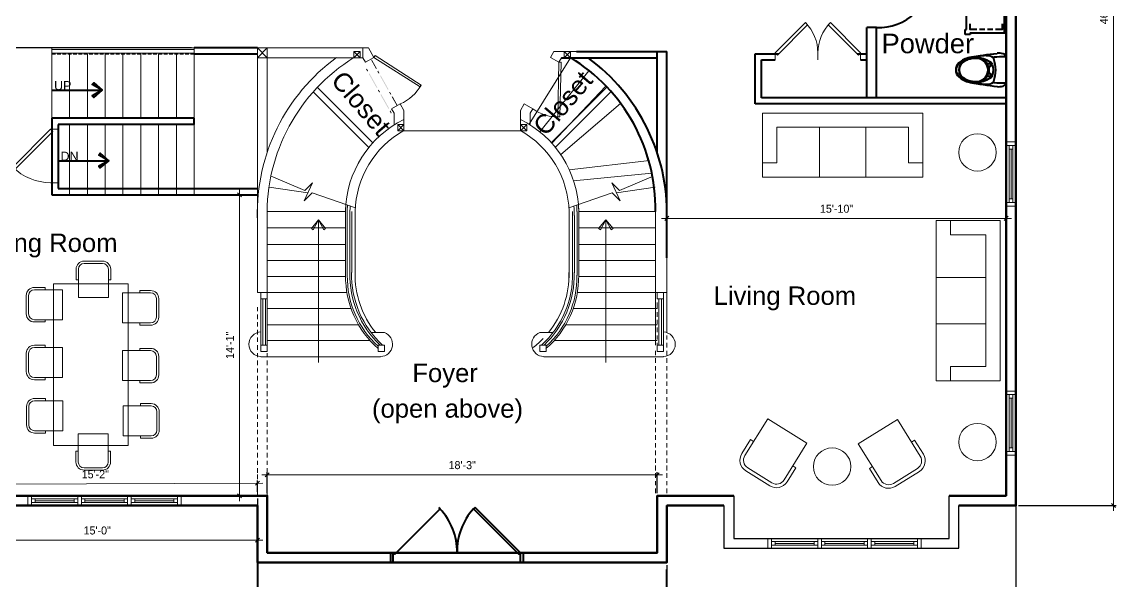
# Model space of a CAD drawing. Extents: x 4834 to 83801, y -13735 to 32221.
# Drawn here: x 14145 to 14759, y -10754 to -10440 of the extents above; entities that cross this region are included whole.
import ezdxf

# ---------------------------------------------------------------- set-up
doc = ezdxf.new("R2010")
doc.units = 0
doc.header["$LTSCALE"] = 8
doc.header["$MEASUREMENT"] = 0
doc.linetypes.add('Hidden (½x)', pattern=[0.1875, 0.125, -0.0625])
doc.layers.get('0').update_dxf_attribs({"lineweight": 9})
doc.layers.get('DefPoints').update_dxf_attribs({"color": 17})
doc.layers.add('$1$DETAIL', color=1, linetype='Continuous')
doc.layers.add('PDF3_Text', color=7, linetype='Continuous')
for name, color, linetype, lineweight in [('A-DIM-480', 52, 'Continuous', 18), ('A-stairs', 30, 'Continuous', 13), ('A-WALL', 7, 'Continuous', 40), ('A-Wall-New', 1, 'Continuous', 50), ('A-windoor', 2, 'Continuous', 13), ('Details', 2, 'Continuous', 15), ('DIM', 8, 'Continuous', 5), ('door', 43, 'Continuous', 13), ('Furniture', 132, 'Continuous', 5)]:
    doc.layers.add(name, color=color, linetype=linetype, lineweight=lineweight)
doc.styles.add('PDF Arial', font='arial.ttf')
doc.styles.get("Standard").update_dxf_attribs({"font": 'stylu.ttf'})
doc.dimstyles.new('Forum 24', dxfattribs={"dimscale": 24, "dimtxt": 0.1875, "dimasz": 0.09375, "dimexe": 0.0625, "dimexo": 0.0625, "dimgap": 0.125, "dimtad": 1, "dimdec": 4, "dimrnd": 1, "dimzin": 7, "dimdsep": 46, "dimlunit": 4, "dimtxsty": 'Standard', "dimblk": 'OBLIQUE', "dimblk1": 'DIMTICK', "dimblk2": 'OBLIQUE', "dimcen": -0.0625, "dimdle": 0.125, "dimclrd": 256, "dimclre": 256, "dimclrt": 256, "dimadec": 0, "dimazin": 0, "dimtfac": 1, "dimtdec": 4, "dimtmove": 1, "dimatfit": 3, "dimfxl": 0.0625, "dimtvp": 1.2, "dimfrac": 2, "dimtolj": 1, "dimtzin": 7, "dimlwd": 13, "dimarcsym": 0})

# ---------------------------------------------------------------- blocks, each defined once
blk = doc.blocks.new('_Oblique')
at = {"color": 0, "linetype": 'ByBlock', "lineweight": -2}
blk.add_line((-0.5, -0.5), (0.5, 0.5), dxfattribs=at)
blk = doc.blocks.new('*D2467')
at = {"layer": 'A-DIM-480', "lineweight": -2, "transparency": 16777216}
for p, q in [((14703.04, -10713.08), (14703.04, -11002.27)), ((14507.04, -10869.08), (14507.04, -11002.27))]:
    blk.add_line(p, q, dxfattribs=at)
at = {"layer": 'A-DIM-480', "lineweight": 13, "transparency": 16777216}
blk.add_line((14504.04, -11000.77), (14706.04, -11000.77), dxfattribs=at)
at = {"layer": 'DefPoints', "color": 0, "transparency": 16777216}
for p in [(14703.04, -10711.58), (14507.04, -10867.58), (14703.04, -11000.77)]:
    blk.add_point(p, dxfattribs=at)
at = {"layer": 'A-DIM-480', "lineweight": 13, "transparency": 16777216, "xscale": 2.25, "yscale": 2.25, "zscale": 2.25, "rotation": 180}
blk.add_blockref('_Oblique', (14507.04, -11000.77), dxfattribs=at)
at = {"layer": 'A-DIM-480', "lineweight": 13, "transparency": 16777216, "xscale": 2.25, "yscale": 2.25, "zscale": 2.25}
blk.add_blockref('_Oblique', (14703.04, -11000.77), dxfattribs=at)
at = {"layer": 'A-DIM-480', "transparency": 16777216, "insert": (14605.04, -10995.42), "char_height": 4.5, "attachment_point": 5}
blk.add_mtext('\\A1;16\'-4"', dxfattribs=at)
blk = doc.blocks.new('DIMTICK')
for p, q in [((-1, 0), (1, 0)), ((0, 1), (0, -1))]:
    blk.add_line(p, q)
at = {"const_width": 0.141}
blk.add_lwpolyline([(0.71, 0.71), (-0.71, -0.71)], dxfattribs=at)
blk = doc.blocks.new('*D2468')
at = {"layer": 'A-DIM-480', "lineweight": -2, "transparency": 16777216}
for p, q in [((14703.04, -10713.08), (14703.04, -11068.19)), ((13258.27, -10805.08), (13258.27, -11068.19))]:
    blk.add_line(p, q, dxfattribs=at)
at = {"layer": 'A-DIM-480', "lineweight": 13, "transparency": 16777216}
blk.add_line((13255.27, -11066.69), (14706.04, -11066.69), dxfattribs=at)
at = {"layer": 'DefPoints', "color": 0, "transparency": 16777216}
for p in [(14703.04, -10711.58), (13258.27, -10803.58), (14703.04, -11066.69)]:
    blk.add_point(p, dxfattribs=at)
at = {"layer": 'A-DIM-480', "lineweight": 13, "transparency": 16777216, "xscale": 2.25, "yscale": 2.25, "zscale": 2.25, "rotation": 180}
blk.add_blockref('_Oblique', (13258.27, -11066.69), dxfattribs=at)
at = {"layer": 'A-DIM-480', "lineweight": 13, "transparency": 16777216, "xscale": 2.25, "yscale": 2.25, "zscale": 2.25}
blk.add_blockref('_Oblique', (14703.04, -11066.69), dxfattribs=at)
at = {"layer": 'A-DIM-480', "transparency": 16777216, "insert": (13980.66, -11061.33), "char_height": 4.5, "attachment_point": 5}
blk.add_mtext('\\A1;120\'-5"', dxfattribs=at)
blk = doc.blocks.new('*D2469')
at = {"layer": 'A-DIM-480', "lineweight": 13, "transparency": 16777216}
blk.add_line((14757.83, -10714.58), (14757.83, -10152.5), dxfattribs=at)
at = {"layer": 'A-DIM-480', "lineweight": -2, "transparency": 16777216}
for p, q in [((14704.54, -10155.5), (14759.33, -10155.5)), ((14704.54, -10711.58), (14759.33, -10711.58))]:
    blk.add_line(p, q, dxfattribs=at)
at = {"layer": 'DefPoints', "color": 0, "transparency": 16777216}
for p in [(14703.04, -10155.5), (14757.83, -10155.5), (14703.04, -10711.58)]:
    blk.add_point(p, dxfattribs=at)
at = {"layer": 'A-DIM-480', "lineweight": 13, "transparency": 16777216, "xscale": 2.25, "yscale": 2.25, "zscale": 2.25}
for p, rotation in [((14757.83, -10155.5), 90), ((14757.83, -10711.58), 270)]:
    blk.add_blockref('_Oblique', p, dxfattribs=dict(at, rotation=rotation))
at = {"layer": 'A-DIM-480', "transparency": 16777216, "insert": (14752.48, -10433.54), "char_height": 4.5, "attachment_point": 5, "rotation": 90}
blk.add_mtext('\\A1;46\'-4"', dxfattribs=at)
blk = doc.blocks.new('*D2487')
at = {"layer": 'DefPoints', "color": 0, "transparency": 16777216}
for p in [(14096.96, -10706.06), (14276.96, -10706.06), (14276.96, -10730.97)]:
    blk.add_point(p, dxfattribs=at)
at = {"layer": 'DIM', "lineweight": -2, "transparency": 16777216}
for p, q in [((14096.96, -10707.56), (14096.96, -10732.47)), ((14276.96, -10707.56), (14276.96, -10732.47))]:
    blk.add_line(p, q, dxfattribs=at)
at = {"layer": 'DIM', "lineweight": 13, "transparency": 16777216}
blk.add_line((14093.96, -10730.97), (14279.96, -10730.97), dxfattribs=at)
at = {"layer": 'DIM', "lineweight": 13, "transparency": 16777216, "xscale": 2.25, "yscale": 2.25, "zscale": 2.25, "rotation": 180}
blk.add_blockref('_Oblique', (14096.96, -10730.97), dxfattribs=at)
at = {"layer": 'DIM', "lineweight": 13, "transparency": 16777216, "xscale": 2.25, "yscale": 2.25, "zscale": 2.25}
blk.add_blockref('_Oblique', (14276.96, -10730.97), dxfattribs=at)
at = {"layer": 'DIM', "transparency": 16777216, "insert": (14186.96, -10725.61), "char_height": 4.5, "attachment_point": 5}
blk.add_mtext('\\A1;15\'-0"', dxfattribs=at)
blk = doc.blocks.new('*D2488')
at = {"layer": 'A-DIM-480', "lineweight": 13, "transparency": 16777216}
blk.add_line((14266.83, -10534.06), (14266.83, -10709.06), dxfattribs=at)
at = {"layer": 'A-DIM-480', "lineweight": -2, "transparency": 16777216}
for p, q in [((14271.96, -10537.06), (14265.33, -10537.06)), ((14275.46, -10706.06), (14265.33, -10706.06))]:
    blk.add_line(p, q, dxfattribs=at)
at = {"layer": 'DefPoints', "color": 0, "transparency": 16777216}
for p in [(14273.46, -10537.06), (14266.83, -10706.06), (14276.96, -10706.06)]:
    blk.add_point(p, dxfattribs=at)
at = {"layer": 'A-DIM-480', "lineweight": 13, "transparency": 16777216, "xscale": 2.25, "yscale": 2.25, "zscale": 2.25}
for p, rotation in [((14266.83, -10537.06), 90), ((14266.83, -10706.06), 270)]:
    blk.add_blockref('_Oblique', p, dxfattribs=dict(at, rotation=rotation))
at = {"layer": 'A-DIM-480', "transparency": 16777216, "insert": (14261.48, -10621.56), "char_height": 4.5, "attachment_point": 5, "rotation": 90}
blk.add_mtext('\\A1;14\'-1"', dxfattribs=at)
blk = doc.blocks.new('A$C4AF24E16')
at = {"layer": 'Furniture'}
for p, q in [((4.73, 19.81), (15.49, 19.81)), ((1.35, 0), (1.35, 16.43)), ((18.87, 16.43), (18.87, 0)), ((1.35, 10.16), (0, 10.16)), ((20.22, 10.16), (18.87, 10.16)), ((18.87, 0), (1.35, 0))]:
    blk.add_line(p, q, dxfattribs=at)
for points in [[(4.73, 21.16), (15.49, 21.16)], [(0, 10.16), (0, 16.43)], [(20.22, 16.43), (20.22, 10.16)]]:
    blk.add_lwpolyline(points, dxfattribs=at)
for centre, radius, start, end in [((4.73, 16.43), 4.73, 90, 180), ((4.73, 16.43), 3.38, 90, 180), ((15.49, 16.43), 4.73, 0, 90), ((15.49, 16.43), 3.38, 0, 90)]:
    blk.add_arc(centre, radius, start, end, dxfattribs=at)
blk = doc.blocks.new('*U2489')
at = {"layer": 'Furniture', "xscale": -0.9619953212731978, "yscale": 0.9619953212731978, "zscale": 0.9619953212731978, "rotation": 180}
blk.add_blockref('A$C4AF24E16', (-9.73, 10.18), dxfattribs=at)
blk = doc.blocks.new('*U2490')
at = {"layer": 'DIM', "color": 0, "linetype": 'ByBlock', "lineweight": -2, "transparency": 16777216}
for p in [(0, 0), (32.46875, 0)]:
    blk.add_blockref('*U2489', p, dxfattribs=at)
blk = doc.blocks.new('*U2491')
at = {"layer": 'Furniture', "xscale": -0.9619953212731978, "yscale": 0.9619953212731978, "zscale": 0.9619953212731978, "rotation": 180}
blk.add_blockref('A$C4AF24E16', (-9.73, 10.18), dxfattribs=at)
blk = doc.blocks.new('*U2492')
at = {"layer": 'DIM', "color": 0, "linetype": 'ByBlock', "lineweight": -2, "transparency": 16777216}
for p in [(0, 0), (32.46875, 0)]:
    blk.add_blockref('*U2491', p, dxfattribs=at)
blk = doc.blocks.new('*U2573')
for p, q in [((-30, 0), (-30, 4)), ((0, 0), (0, 4))]:
    blk.add_line(p, q)
blk.add_lwpolyline([(0, 0), (-21.21, -21.21), (-22.45, -19.98), (-1.24, 1.24)], close=True)
blk.add_arc((0, 0), 30, 180, 225)
blk = doc.blocks.new('*D2651')
at = {"layer": 'A-DIM-480', "lineweight": -2, "transparency": 16777216}
for p, q in [((14096.96, -10713.08), (14096.96, -11004.52)), ((14276.96, -10713.08), (14276.96, -11004.52))]:
    blk.add_line(p, q, dxfattribs=at)
at = {"layer": 'A-DIM-480', "lineweight": 13, "transparency": 16777216}
blk.add_line((14093.96, -11003.02), (14279.96, -11003.02), dxfattribs=at)
at = {"layer": 'DefPoints', "color": 0, "transparency": 16777216}
for p in [(14096.96, -10711.58), (14276.96, -10711.58), (14276.96, -11003.02)]:
    blk.add_point(p, dxfattribs=at)
at = {"layer": 'A-DIM-480', "lineweight": 13, "transparency": 16777216, "xscale": 2.25, "yscale": 2.25, "zscale": 2.25, "rotation": 180}
blk.add_blockref('_Oblique', (14096.96, -11003.02), dxfattribs=at)
at = {"layer": 'A-DIM-480', "lineweight": 13, "transparency": 16777216, "xscale": 2.25, "yscale": 2.25, "zscale": 2.25}
blk.add_blockref('_Oblique', (14276.96, -11003.02), dxfattribs=at)
at = {"layer": 'A-DIM-480', "transparency": 16777216, "insert": (14186.96, -10997.66), "char_height": 4.5, "attachment_point": 5}
blk.add_mtext('\\A1;15\'-0"', dxfattribs=at)
blk = doc.blocks.new('*D2652')
at = {"layer": 'A-DIM-480', "lineweight": -2, "transparency": 16777216}
for p, q in [((14276.96, -10745.08), (14276.96, -11003.4)), ((14507.04, -10745.08), (14507.04, -11003.4))]:
    blk.add_line(p, q, dxfattribs=at)
at = {"layer": 'A-DIM-480', "lineweight": 13, "transparency": 16777216}
blk.add_line((14273.96, -11001.9), (14510.04, -11001.9), dxfattribs=at)
at = {"layer": 'DefPoints', "color": 0, "transparency": 16777216}
for p in [(14276.96, -10743.58), (14507.04, -10743.58), (14507.04, -11001.9)]:
    blk.add_point(p, dxfattribs=at)
at = {"layer": 'A-DIM-480', "lineweight": 13, "transparency": 16777216, "xscale": 2.25, "yscale": 2.25, "zscale": 2.25, "rotation": 180}
blk.add_blockref('_Oblique', (14276.96, -11001.9), dxfattribs=at)
at = {"layer": 'A-DIM-480', "lineweight": 13, "transparency": 16777216, "xscale": 2.25, "yscale": 2.25, "zscale": 2.25}
blk.add_blockref('_Oblique', (14507.04, -11001.9), dxfattribs=at)
at = {"layer": 'A-DIM-480', "transparency": 16777216, "insert": (14392, -10996.57), "char_height": 4.5, "attachment_point": 5}
blk.add_mtext('\\A1;19\'-2"', dxfattribs=at)
blk = doc.blocks.new('*U154')
for p, q in [((-18, 0), (8, 0)), ((-18, -3.75), (-18, -1.75)), ((-18, -1.75), (8, -1.75)), ((8, -3.75), (-18, -3.75)), ((-18, -5.5), (8, -5.5)), ((-16, -1.75), (-16, -3.75)), ((6, -2.75), (-16, -2.75)), ((6, -1.75), (6, -3.75)), ((8, -1.75), (8, -3.75))]:
    blk.add_line(p, q)
blk.add_lwpolyline([(-18, -5.5), (-20, -5.5), (-20, 0), (-18, 0)], close=True)
at = {"extrusion": (0, 0, -1)}
blk.add_lwpolyline([(-8, -5.5), (-10, -5.5), (-10, 0), (-8, 0)], close=True, dxfattribs=at)
blk = doc.blocks.new('*U175')
for p, q in [((-12, 0), (14, 0)), ((-12, -3.75), (-12, -1.75)), ((-12, -1.75), (14, -1.75)), ((14, -3.75), (-12, -3.75)), ((-12, -5.5), (14, -5.5)), ((-10, -1.75), (-10, -3.75)), ((12, -2.75), (-10, -2.75)), ((12, -1.75), (12, -3.75)), ((14, -1.75), (14, -3.75))]:
    blk.add_line(p, q)
blk.add_lwpolyline([(-12, -5.5), (-14, -5.5), (-14, 0), (-12, 0)], close=True)
at = {"extrusion": (0, 0, -1)}
blk.add_lwpolyline([(-14, -5.5), (-16, -5.5), (-16, 0), (-14, 0)], close=True, dxfattribs=at)
blk = doc.blocks.new('*U153')
for p, q in [((-18, 0), (14, 0)), ((-18, -3.75), (-18, -1.75)), ((-18, -1.75), (14, -1.75)), ((14, -3.75), (-18, -3.75)), ((-18, -5.5), (14, -5.5)), ((-16, -1.75), (-16, -3.75)), ((12, -2.75), (-16, -2.75)), ((12, -1.75), (12, -3.75)), ((14, -1.75), (14, -3.75))]:
    blk.add_line(p, q)
blk.add_lwpolyline([(-18, -5.5), (-20, -5.5), (-20, 0), (-18, 0)], close=True)
at = {"extrusion": (0, 0, -1)}
blk.add_lwpolyline([(-14, -5.5), (-16, -5.5), (-16, 0), (-14, 0)], close=True, dxfattribs=at)
blk = doc.blocks.new('*U2556')
for p, q in [((-24, 0), (-24, 4)), ((0, 0), (0, 4))]:
    blk.add_line(p, q)
blk.add_lwpolyline([(0, 0), (-16.97, -16.97), (-18.21, -15.73), (-1.24, 1.24)], close=True)
blk.add_arc((0, 0), 24, 180, 225)
blk = doc.blocks.new('A$C7F3F290D')
at = {"layer": 'Furniture', "linetype": 'Continuous'}
for p, q in [((32, 28), (32, 0)), ((58, 28), (58, 0)), ((8, 8), (0, 8)), ((90, 8), (82, 8))]:
    blk.add_line(p, q, dxfattribs=at)
blk.add_lwpolyline([(0, 36), (90, 36), (90, 0), (0, 0)], close=True, dxfattribs=at)
blk.add_lwpolyline([(8, 8), (8, 28), (82, 28), (82, 8)], dxfattribs=at)
blk = doc.blocks.new('A$C4D910482')
at = {"layer": 'Furniture', "linetype": 'Continuous'}
for p, q in [((31.34, 27.96), (7, 27.96)), ((16.29, 27.96), (16.29, 29.96)), ((31.34, 2), (31.34, 27.96)), ((2, 22.96), (2, 7)), ((7, 2), (31.34, 2)), ((16.29, 0), (16.29, 2))]:
    blk.add_line(p, q, dxfattribs=at)
for points in [[(16.29, 29.96), (7, 29.96)], [(0, 22.96), (0, 7)], [(7, 0), (16.29, 0)]]:
    blk.add_lwpolyline(points, dxfattribs=at)
for centre, radius, start, end in [((7, 22.96), 7, 90, 180), ((7, 22.96), 5, 90, 180), ((7, 7), 7, 180, 270), ((7, 7), 5, 180, 270)]:
    blk.add_arc(centre, radius, start, end, dxfattribs=at)
blk = doc.blocks.new('*D2718')
at = {"layer": 'A-DIM-480', "lineweight": -2, "transparency": 16777216}
for p, q in [((14507.04, -10487.5), (14507.04, -10551.74)), ((14697.52, -10487.5), (14697.52, -10551.74))]:
    blk.add_line(p, q, dxfattribs=at)
at = {"layer": 'A-DIM-480', "lineweight": 13, "transparency": 16777216}
blk.add_line((14700.52, -10550.24), (14504.04, -10550.24), dxfattribs=at)
at = {"layer": 'DefPoints', "color": 0, "transparency": 16777216}
for p in [(14507.04, -10486), (14697.52, -10486), (14507.04, -10550.24)]:
    blk.add_point(p, dxfattribs=at)
at = {"layer": 'A-DIM-480', "lineweight": 13, "transparency": 16777216, "xscale": 2.25, "yscale": 2.25, "zscale": 2.25, "rotation": 180}
blk.add_blockref('_Oblique', (14507.04, -10550.24), dxfattribs=at)
at = {"layer": 'A-DIM-480', "lineweight": 13, "transparency": 16777216, "xscale": 2.25, "yscale": 2.25, "zscale": 2.25}
blk.add_blockref('_Oblique', (14697.52, -10550.24), dxfattribs=at)
at = {"layer": 'A-DIM-480', "transparency": 16777216, "insert": (14602.28, -10544.87), "char_height": 4.5, "attachment_point": 5}
blk.add_mtext('\\A1;15\'-10"', dxfattribs=at)
blk = doc.blocks.new('*D2719')
at = {"layer": 'A-DIM-480', "lineweight": 13, "transparency": 16777216}
blk.add_line((14279.94, -10699.06), (14091.94, -10699.73), dxfattribs=at)
at = {"layer": 'A-DIM-480', "lineweight": -2, "transparency": 16777216}
for p, q in [((14094.96, -10704.58), (14094.93, -10698.22)), ((14276.96, -10703.93), (14276.93, -10697.57))]:
    blk.add_line(p, q, dxfattribs=at)
at = {"layer": 'DefPoints', "color": 0, "transparency": 16777216}
for p in [(14094.94, -10699.72), (14094.96, -10706.08), (14276.96, -10705.43)]:
    blk.add_point(p, dxfattribs=at)
at = {"layer": 'A-DIM-480', "lineweight": 13, "transparency": 16777216, "xscale": 2.25, "yscale": 2.25, "zscale": 2.25}
for p, rotation in [((14094.94, -10699.72), 180.2047224365398), ((14276.94, -10699.07), 0.2047224365398481)]:
    blk.add_blockref('_Oblique', p, dxfattribs=dict(at, rotation=rotation))
at = {"layer": 'A-DIM-480', "transparency": 16777216, "insert": (14185.92, -10694.05), "char_height": 4.5, "attachment_point": 5, "rotation": 0.20472}
blk.add_mtext('\\A1;15\'-2"', dxfattribs=at)
blk = doc.blocks.new('*D2721')
at = {"layer": 'A-DIM-480', "lineweight": 13, "transparency": 16777216}
blk.add_line((14504.54, -10694.24), (14279.46, -10694.24), dxfattribs=at)
at = {"layer": 'A-DIM-480', "lineweight": -2, "transparency": 16777216}
for p, q in [((14282.46, -10704.58), (14282.46, -10692.74)), ((14501.54, -10704.58), (14501.54, -10692.74))]:
    blk.add_line(p, q, dxfattribs=at)
at = {"layer": 'DefPoints', "color": 0, "transparency": 16777216}
for p in [(14282.46, -10694.24), (14282.46, -10706.08), (14501.54, -10706.08)]:
    blk.add_point(p, dxfattribs=at)
at = {"layer": 'A-DIM-480', "lineweight": 13, "transparency": 16777216, "xscale": 2.25, "yscale": 2.25, "zscale": 2.25, "rotation": 180}
blk.add_blockref('_Oblique', (14282.46, -10694.24), dxfattribs=at)
at = {"layer": 'A-DIM-480', "lineweight": 13, "transparency": 16777216, "xscale": 2.25, "yscale": 2.25, "zscale": 2.25}
blk.add_blockref('_Oblique', (14501.54, -10694.24), dxfattribs=at)
at = {"layer": 'A-DIM-480', "transparency": 16777216, "insert": (14392, -10688.91), "char_height": 4.5, "attachment_point": 5}
blk.add_mtext('\\A1;18\'-3"', dxfattribs=at)
blk = doc.blocks.new('*D2722')
at = {"layer": 'A-DIM-480', "lineweight": -2, "transparency": 16777216}
for p, q in [((14239.96, -10454.54), (14111.5, -10454.54)), ((14239.96, -10706.08), (14111.5, -10706.08))]:
    blk.add_line(p, q, dxfattribs=at)
at = {"layer": 'A-DIM-480', "lineweight": 13, "transparency": 16777216}
blk.add_line((14113, -10451.54), (14113, -10709.08), dxfattribs=at)
at = {"layer": 'DefPoints', "color": 0, "transparency": 16777216}
for p in [(14241.46, -10454.54), (14113, -10706.08), (14241.46, -10706.08)]:
    blk.add_point(p, dxfattribs=at)
at = {"layer": 'A-DIM-480', "lineweight": 13, "transparency": 16777216, "xscale": 2.25, "yscale": 2.25, "zscale": 2.25}
for p, rotation in [((14113, -10454.54), 90), ((14113, -10706.08), 270)]:
    blk.add_blockref('_Oblique', p, dxfattribs=dict(at, rotation=rotation))
at = {"layer": 'A-DIM-480', "transparency": 16777216, "insert": (14107.67, -10580.31), "char_height": 4.5, "attachment_point": 5, "rotation": 90}
blk.add_mtext('\\A1;21\'-0"', dxfattribs=at)

msp = doc.modelspace()

# ---------------------------------------------------------------- linework, layer by layer
at = {"layer": '$1$DETAIL'}
msp.add_line((14703.04133, -10697.28336), (14703.04133, -10737.71304), dxfattribs=at)
for points in [[(14544.54124, -10706.07718), (14544.54124, -10723.57718), (14544.54124, -10730.07718), (14665.54124, -10730.07718), (14665.54124, -10706.07718)], [(14539.04124, -10711.57718), (14539.04124, -10723.57718), (14539.04124, -10735.57718), (14671.04124, -10735.57718), (14671.04124, -10711.57718)]]:
    msp.add_lwpolyline(points, dxfattribs=at)
at = {"layer": 'A-stairs'}
for p, q in [((14161.45849, -10454.53785), (14161.45849, -10494.03785)), ((14161.45849, -10455.38566), (14241.45849, -10455.38566)), ((14241.45849, -10454.53785), (14241.45849, -10494.03785)), ((14161.45849, -10457.38566), (14241.45849, -10457.38566)), ((14171.45849, -10458.03785), (14171.45849, -10494.03785)), ((14181.45849, -10458.03785), (14181.45849, -10494.03785)), ((14191.45849, -10458.03785), (14191.45849, -10494.03785)), ((14201.45849, -10458.03785), (14201.45849, -10494.03785)), ((14211.45849, -10458.03785), (14211.45849, -10494.03785)), ((14221.45849, -10458.03785), (14221.45849, -10494.03785)), ((14231.45849, -10458.03785), (14231.45849, -10494.03785)), ((14452.8014, -10460.05785), (14429.60073, -10497.41785)), ((14441.52206, -10459.81785), (14446.3214, -10462.53785)), ((14446.3214, -10462.53785), (14447.7614, -10460.05785)), ((14171.45849, -10497.53785), (14171.45849, -10537.05785)), ((14181.45849, -10497.53785), (14181.45849, -10537.05785)), ((14191.45849, -10497.53785), (14191.45849, -10537.05785)), ((14201.45849, -10497.53785), (14201.45849, -10537.05785)), ((14211.45849, -10497.53785), (14211.45849, -10537.05785)), ((14221.45849, -10497.53785), (14221.45849, -10537.05785)), ((14231.45849, -10497.53785), (14231.45849, -10537.05785)), ((14241.45849, -10497.53785), (14241.45849, -10537.05785)), ((14424.7214, -10501.01785), (14359.05938, -10501.01785))]:
    msp.add_line(p, q, dxfattribs=at)
for points in [[(14276.96133, -10460.05785), (14276.96133, -10454.53785), (14339.44066, -10454.53785), (14342.40133, -10459.81785)], [(14276.96133, -10454.53785), (14282.48066, -10460.05785)], [(14282.48133, -10454.53785), (14276.962, -10460.05785)], [(14336.24133, -10460.05785), (14336.24133, -10454.53785)], [(14276.96133, -10591.97718), (14276.96133, -10460.05718)], [(14336.24133, -10460.05785), (14331.20066, -10460.05785), (14276.96133, -10460.05785), (14321.36133, -10460.05785)], [(14282.48133, -10513.41785), (14282.48133, -10460.05785)], [(14334.72133, -10460.05785), (14331.20066, -10456.53785)], [(14331.20133, -10460.05785), (14334.722, -10456.53785)], [(14342.402, -10459.81785), (14337.60133, -10462.53785), (14336.242, -10460.05785)], [(14441.52146, -10459.81785), (14443.4408, -10456.53785)], [(14443.44146, -10456.53785), (14456.2408, -10456.53785)], [(14452.8014, -10460.05785), (14449.28073, -10456.53785)], [(14449.28133, -10460.05785), (14452.802, -10456.53785)], [(14435.6014, -10501.65785), (14463.2014, -10467.41785)], [(14308.24133, -10479.17778), (14339.36133, -10510.29845)], [(14310.72133, -10476.69785), (14341.84133, -10507.81785)], [(14473.05945, -10476.69785), (14441.93945, -10507.81785)], [(14472.6414, -10476.05785), (14442.3214, -10508.05785)], [(14475.53945, -10479.17778), (14444.41945, -10510.29845)], [(14424.7214, -10489.73785), (14426.8814, -10485.97785), (14431.68073, -10488.69785)], [(14447.36133, -10514.45785), (14480.96, -10485.81718)], [(14353.76126, -10497.81785), (14353.76126, -10491.17785), (14352.32126, -10488.69785)], [(14424.7214, -10500.93785), (14424.7214, -10489.73718)], [(14430.2414, -10497.81785), (14430.2414, -10491.17785), (14431.68006, -10488.69785)], [(14359.28133, -10501.01785), (14355.76066, -10497.49851)], [(14355.76126, -10501.01785), (14359.28193, -10497.49851)], [(14428.2414, -10501.01785), (14424.72073, -10497.49851)], [(14424.7214, -10501.01785), (14428.24206, -10497.49851)], [(14497.2748, -10517.72451), (14452.1748, -10522.99785)], [(14307.68133, -10535.97718), (14303.20066, -10540.45785), (14307.92066, -10530.29718), (14303.60066, -10534.61718), (14284.64066, -10526.53718)], [(14454.5614, -10529.08518), (14498.5774, -10524.84985)], [(14476.2414, -10535.97718), (14480.72073, -10540.45785), (14476.0814, -10530.29718), (14480.32073, -10534.61718), (14499.3614, -10526.53718)], [(14305.36133, -10535.89718), (14283.52133, -10532.69651)], [(14478.6414, -10535.89718), (14500.4814, -10532.69651)], [(14332.0014, -10544.37651), (14307.6814, -10535.97651)], [(14451.9214, -10544.37651), (14476.2414, -10535.97651)], [(14282.48133, -10561.25718), (14282.48133, -10545.17785)], [(14282.48133, -10600.93718), (14282.48133, -10546.45718), (14326.48133, -10546.45718), (14326.48133, -10582.29718)], [(14329.9214, -10580.61718), (14329.9214, -10546.45785)], [(14456.5614, -10582.29718), (14456.5614, -10546.45718)], [(14457.52146, -10582.29718), (14457.52146, -10546.45718), (14500.52133, -10546.45718)], [(14500.52133, -10600.93718), (14500.52133, -10546.45718)], [(14311.28133, -10631.17718), (14311.28133, -10551.09651), (14314.32066, -10556.69651), (14315.28133, -10555.89718), (14311.28133, -10551.09651), (14308.24066, -10556.69651), (14307.28133, -10555.89718), (14311.28133, -10551.09651)], [(14328.96133, -10548.69718), (14328.96133, -10580.77718)], [(14455.0414, -10548.69718), (14455.0414, -10580.77718)], [(14472.6414, -10631.17718), (14472.6414, -10551.09651), (14469.60073, -10556.69651), (14468.6414, -10555.89718), (14472.6414, -10551.09651), (14475.7614, -10556.69651), (14476.72073, -10555.89718), (14472.6414, -10551.09651)], [(14507.0414, -10550.05718), (14507.0414, -10614.45785)], [(14326.48133, -10555.65651), (14282.48133, -10555.65651)], [(14457.52146, -10555.65651), (14500.52133, -10555.65651)], [(14326.48133, -10564.93718), (14282.48133, -10564.93718)], [(14331.9214, -10564.69718), (14331.9214, -10576.93718)], [(14457.52146, -10564.93718), (14500.52133, -10564.93718)], [(14500.52133, -10564.69718), (14500.52133, -10576.93718)], [(14282.48133, -10583.65651), (14282.48133, -10567.89718)], [(14452.0814, -10583.65651), (14452.0814, -10567.89718)], [(14326.48133, -10573.97718), (14282.48133, -10573.97718)], [(14457.52146, -10573.97718), (14500.52133, -10573.97718)], [(14326.48133, -10582.93718), (14282.48133, -10582.93718)], [(14457.52146, -10582.93718), (14500.52133, -10582.93718)], [(14327.20133, -10591.97718), (14282.48133, -10591.97718), (14276.962, -10591.97718)], [(14278.96133, -10621.49718), (14278.96133, -10595.49718), (14282.48066, -10595.49718)], [(14280.0014, -10621.49718), (14280.0014, -10595.49718)], [(14281.44133, -10621.49718), (14281.44133, -10595.49718)], [(14282.48133, -10621.49718), (14282.48133, -10595.49718)], [(14456.8014, -10591.97718), (14501.5214, -10591.97718)], [(14500.52133, -10621.49718), (14500.52133, -10595.49718)], [(14501.52133, -10591.97718), (14507.04066, -10591.97718)], [(14505.0414, -10621.49718), (14505.0414, -10595.49718), (14501.52206, -10595.49718)], [(14502.48146, -10621.49718), (14502.48146, -10595.49718)], [(14504.00133, -10621.49718), (14504.00133, -10595.49718)], [(14276.96133, -10600.05718), (14276.96133, -10602.37651)], [(14329.52133, -10600.93718), (14282.48066, -10600.93718)], [(14282.48133, -10600.05718), (14282.48133, -10602.37651)], [(14454.4014, -10600.93718), (14501.52273, -10600.93718)], [(14501.52133, -10597.49718), (14501.52133, -10601.09651)], [(14501.52133, -10602.93718), (14501.52133, -10605.57718)], [(14507.0414, -10597.49718), (14507.0414, -10601.09651)], [(14507.0414, -10602.93718), (14507.0414, -10605.57718)], [(14276.96133, -10604.21718), (14276.96133, -10606.85718)], [(14276.96133, -10608.61718), (14276.96133, -10611.01785)], [(14282.48133, -10604.21718), (14282.48133, -10606.85718)], [(14282.48133, -10608.61718), (14282.48133, -10611.01785)], [(14501.52133, -10607.33718), (14501.52133, -10609.73785)], [(14507.0414, -10607.33718), (14507.0414, -10609.73785)], [(14276.96133, -10612.85718), (14276.96133, -10615.49718)], [(14333.68133, -10609.97718), (14282.48066, -10609.97718)], [(14282.48133, -10612.85718), (14282.48133, -10615.49718)], [(14348.32133, -10614.45718), (14340.962, -10614.45718)], [(14435.6814, -10614.45718), (14443.04206, -10614.45718)], [(14450.2414, -10609.97718), (14501.52273, -10609.97718)], [(14501.52133, -10611.57718), (14501.52133, -10614.21718)], [(14507.0414, -10611.57718), (14507.0414, -10614.21718)], [(14276.96133, -10617.25718), (14276.96133, -10619.65718)], [(14276.96133, -10621.49718), (14276.96133, -10624.13718)], [(14340.24133, -10618.93718), (14282.48066, -10618.93718)], [(14282.48133, -10617.25718), (14282.48133, -10619.65718)], [(14282.48133, -10621.49718), (14282.48133, -10624.13718)], [(14443.7614, -10618.93718), (14501.52206, -10618.93718)], [(14501.52133, -10615.97718), (14501.52133, -10618.37718)], [(14501.52133, -10620.21718), (14501.52133, -10622.85718)], [(14507.0414, -10615.97718), (14507.0414, -10618.37718)], [(14507.0414, -10620.21718), (14507.0414, -10622.85718)], [(14276.96133, -10625.89718), (14276.96133, -10628.29718)], [(14282.48133, -10625.89718), (14282.48133, -10628.29718)], [(14500.52133, -10624.61718), (14500.52133, -10627.01785)], [(14507.0414, -10624.61718), (14507.0414, -10627.01785)], [(14276.96133, -10630.13718), (14276.96133, -10632.77718)], [(14346.16133, -10627.97718), (14278.962, -10627.97718)], [(14282.48133, -10630.13718), (14282.48133, -10632.77718)], [(14437.8414, -10627.97718), (14505.04206, -10627.97718)], [(14500.52133, -10628.85718), (14500.52133, -10631.49718)], [(14500.52133, -10633.33718), (14500.52133, -10635.73785)], [(14507.0414, -10628.85718), (14507.0414, -10631.49718)], [(14507.0414, -10633.33718), (14507.0414, -10635.73785)], [(14276.96133, -10634.53651), (14276.96133, -10636.93718)], [(14276.96133, -10638.77718), (14276.96133, -10641.41718)], [(14282.48133, -10634.53651), (14282.48133, -10636.93718)], [(14282.48133, -10638.77718), (14282.48133, -10641.41718)], [(14500.52133, -10637.49718), (14500.52133, -10640.13718)], [(14507.0414, -10637.49718), (14507.0414, -10640.13718)], [(14276.96133, -10643.17718), (14276.96133, -10645.57718)], [(14282.48133, -10643.17718), (14282.48133, -10645.57718)], [(14500.52133, -10641.97718), (14500.52133, -10644.37718)], [(14507.0414, -10641.97718), (14507.0414, -10644.37718)], [(14276.96133, -10647.41718), (14276.96133, -10650.05718)], [(14276.96133, -10651.81651), (14276.96133, -10654.21718)], [(14282.48133, -10647.41718), (14282.48133, -10650.05718)], [(14282.48133, -10651.81651), (14282.48133, -10654.21718)], [(14500.52133, -10646.13718), (14500.52133, -10648.77718)], [(14500.52133, -10650.61718), (14500.52133, -10653.01785)], [(14507.0414, -10646.13718), (14507.0414, -10648.77718)], [(14507.0414, -10650.61718), (14507.0414, -10653.01785)], [(14276.96133, -10656.05718), (14276.96133, -10658.69718)], [(14282.48133, -10656.05718), (14282.48133, -10658.69718)], [(14500.52133, -10654.77718), (14500.52133, -10657.41718)], [(14507.0414, -10654.77718), (14507.0414, -10657.41718)], [(14276.96133, -10660.45718), (14276.96133, -10662.85718)], [(14282.48133, -10660.45718), (14282.48133, -10662.85718)], [(14500.52133, -10659.25718), (14500.52133, -10661.65718)], [(14500.52133, -10663.41718), (14500.52133, -10666.05718)], [(14507.0414, -10659.25718), (14507.0414, -10661.65718)], [(14507.0414, -10663.41718), (14507.0414, -10666.05718)], [(14276.96133, -10664.69718), (14276.96133, -10667.33718)], [(14276.96133, -10669.09651), (14276.96133, -10671.49718)], [(14282.48133, -10664.69718), (14282.48133, -10667.33718)], [(14282.48133, -10669.09651), (14282.48133, -10671.49718)], [(14500.52133, -10667.89718), (14500.52133, -10670.29718)], [(14507.0414, -10667.89718), (14507.0414, -10670.29718)], [(14276.96133, -10673.33718), (14276.96133, -10675.97718)], [(14282.48133, -10673.33718), (14282.48133, -10675.97718)], [(14500.52133, -10672.05718), (14500.52133, -10674.69718)], [(14500.52133, -10676.53651), (14500.52133, -10678.93718)], [(14507.0414, -10672.05718), (14507.0414, -10674.69718)], [(14507.0414, -10676.53651), (14507.0414, -10678.93718)], [(14276.96133, -10677.73718), (14276.96133, -10680.13718)], [(14276.96133, -10681.97718), (14276.96133, -10684.61718)], [(14282.48133, -10677.73718), (14282.48133, -10680.13718)], [(14282.48133, -10681.97718), (14282.48133, -10684.61718)], [(14500.52133, -10680.69718), (14500.52133, -10683.33718)], [(14507.0414, -10680.69718), (14507.0414, -10683.33718)], [(14276.96133, -10686.37651), (14276.96133, -10688.77718)], [(14282.48133, -10686.37651), (14282.48133, -10688.77718)], [(14500.52133, -10685.17718), (14500.52133, -10687.57718)], [(14507.0414, -10685.17718), (14507.0414, -10687.57718)], [(14276.96133, -10690.61718), (14276.96133, -10693.25718)], [(14276.96133, -10694.14688), (14276.96133, -10696.78688)], [(14282.48133, -10690.61718), (14282.48133, -10693.25718)], [(14282.48133, -10694.14688), (14282.48133, -10696.78688)], [(14500.52133, -10689.17995), (14500.52133, -10691.58061)], [(14500.52133, -10689.33718), (14500.52133, -10691.97718)], [(14500.52133, -10693.34061), (14500.52133, -10695.98061)], [(14507.0414, -10689.17995), (14507.0414, -10691.58061)], [(14507.0414, -10689.33718), (14507.0414, -10691.97718)], [(14507.0414, -10693.34061), (14507.0414, -10695.98061)], [(14276.96133, -10698.54621), (14276.96133, -10700.94688)], [(14282.48133, -10698.54621), (14282.48133, -10700.94688)], [(14500.52133, -10697.82061), (14500.52133, -10700.22061)], [(14507.0414, -10697.82061), (14507.0414, -10700.22061)], [(14276.96133, -10702.78688), (14276.96133, -10705.42688)], [(14282.48133, -10702.78688), (14282.48133, -10705.42688)], [(14500.52133, -10701.98061), (14500.52133, -10704.62061)], [(14507.0414, -10701.98061), (14507.0414, -10704.62061)]]:
    msp.add_lwpolyline(points, dxfattribs=at)
for points in [[(14276.96133, -10460.05785), (14282.48066, -10460.05785), (14282.48066, -10454.53785), (14276.96133, -10454.53785)], [(14334.72133, -10460.05785), (14331.20066, -10460.05785), (14331.20066, -10456.53785), (14334.72133, -10456.53785)], [(14342.40133, -10459.81785), (14368.32066, -10476.37785), (14368.96133, -10475.33785), (14343.04066, -10458.77785)], [(14449.28133, -10460.05785), (14452.80133, -10460.05785), (14452.80133, -10456.53785), (14449.28133, -10456.53785)], [(14446.3214, -10462.53785), (14445.68073, -10493.25785), (14446.8814, -10493.25785), (14447.6014, -10462.53785)], [(14355.76126, -10501.01785), (14359.28126, -10501.01785), (14359.28126, -10497.49851), (14355.76126, -10497.49851)], [(14424.7214, -10501.01785), (14428.2414, -10501.01785), (14428.2414, -10497.49851), (14424.7214, -10497.49851)], [(14278.96133, -10595.49718), (14282.48066, -10595.49718), (14282.48066, -10591.97718), (14278.96133, -10591.97718)], [(14505.0414, -10595.49718), (14501.52206, -10595.49718), (14501.52206, -10591.97718), (14505.0414, -10591.97718)], [(14278.96133, -10625.01718), (14282.48066, -10625.01718), (14282.48066, -10621.49718), (14278.96133, -10621.49718)], [(14344.88133, -10625.01718), (14348.32133, -10625.01718), (14348.32133, -10621.49718), (14344.88133, -10621.49718)], [(14439.1214, -10625.01718), (14435.60206, -10625.01718), (14435.60206, -10621.49718), (14439.1214, -10621.49718)], [(14505.0414, -10625.01718), (14501.52206, -10625.01718), (14501.52206, -10621.49718), (14505.0414, -10621.49718)]]:
    msp.add_lwpolyline(points, close=True, dxfattribs=at)
for points in [[(14331.9214, -10580.61718), (14331.9214, -10546.45785, -0.265595751), (14359.20133, -10500.93785), (14359.20133, -10489.73785), (14357.122, -10485.97785), (14352.32133, -10488.69785)], [(14452.0014, -10580.61718), (14452.0014, -10546.45785, 0.265574079), (14424.7134, -10500.91118)], [(14327.44133, -10582.29718), (14327.44133, -10546.45718, -0.017137568), (14327.568, -10542.79851)], [(14436.5414, -10621.49451, 0.216558178), (14454.0014, -10580.61718), (14454.0014, -10546.45785)]]:
    msp.add_lwpolyline(points, format="xyb", dxfattribs=at)
for centre, radius, start, end in [((14385.40323, -10547.53535), 108.52015, 126.18862973, 181.30728704), ((14385.40089, -10547.5351), 103.00048, 121.76701533, 181.34039933), ((14348.2884, -10464.2617), 23.39549, 292.14665107, 331.90593079), ((14445.56555, -10469.8566), 23.40127, 233.48615807, 273.23813402), ((14385.4028, -10547.53785), 59.00045, 116.37231555, 178.8293423), ((14398.52009, -10547.53657), 59.00038, 1.17517693, 63.63216764), ((14380.99406, -10546.44685), 54.51206, 175.80564923, 180.00104607), ((14383.78113, -10547.59128), 54.83095, 175.60608831, 181.15569092), ((14400.1282, -10547.54795), 54.83095, 358.84430908, 4.39391169), ((14403.17899, -10546.45166), 53.30241, 0.00481105, 3.92991319), ((14404.02462, -10546.40742), 53.41686, 359.95592521, 4.23737949), ((14380.20544, -10582.9761), 53.72248, 179.21546726, 228.87695186), ((14380.20091, -10582.97754), 52.75794, 179.20896881, 227.92353473), ((14383.56586, -10581.85571), 54.68268, 178.82584692, 226.416946), ((14383.55658, -10581.85856), 53.7164, 178.66937978, 227.55065087), ((14383.56412, -10581.85551), 51.72334, 178.67244474, 219.05007308), ((14400.28287, -10581.85571), 54.68268, 313.583054, 1.17415308), ((14403.71696, -10582.97654), 53.72148, 311.12255462, 0.78502626), ((14403.72376, -10582.97606), 52.76131, 312.07812135, 0.78937511), ((14400.27984, -10581.85652), 51.72273, 320.95082002, 1.32868711), ((14279.07839, -10620.97743), 6.91973, 91.63188361, 268.35982299), ((14345.96279, -10620.9759), 6.92079, 271.64389975, 70.47443192), ((14437.96047, -10620.9754), 6.91876, 109.5252418, 268.37555083), ((14504.76319, -10620.97708), 6.91961, 271.64201027, 88.36628375), ((14400.25238, -10581.8269), 51.76028, 307.76934162, 315.95294022)]:
    msp.add_arc(centre, radius, start, end, dxfattribs=at)
for points in [[(14344.00266, -10466.05785), (14340.802, -10461.25718), (14341.20133, -10461.01785)], [(14343.60133, -10466.29785), (14344.00266, -10466.05785), (14340.802, -10461.25718)], [(14339.20066, -10467.49785), (14338.00133, -10466.45785), (14338.48066, -10466.21785)], [(14338.72133, -10467.73785), (14339.20066, -10467.49785), (14338.00133, -10466.45785)], [(14345.522, -10468.69785), (14344.32133, -10467.65785), (14344.802, -10467.33785)], [(14345.04133, -10468.93785), (14345.522, -10468.69785), (14344.32133, -10467.65785)], [(14344.3214, -10476.69785), (14339.5214, -10469.09718), (14339.9214, -10468.85785)], [(14343.9214, -10476.93785), (14344.3214, -10476.69785), (14339.5214, -10469.09718)], [(14350.64133, -10477.81785), (14345.84133, -10470.21785), (14346.24133, -10469.97785)], [(14350.24133, -10478.05785), (14350.64133, -10477.81785), (14345.84133, -10470.21785)], [(14345.842, -10479.25785), (14344.64133, -10478.21785), (14345.04133, -10477.97785)], [(14345.36133, -10479.49785), (14345.842, -10479.25785), (14344.64133, -10478.21785)], [(14352.16066, -10480.45785), (14350.96133, -10479.41785), (14351.36133, -10479.17785)], [(14351.68133, -10480.69785), (14352.16066, -10480.45785), (14350.96133, -10479.41785)], [(14350.96133, -10488.45785), (14346.08066, -10480.85785), (14346.56133, -10480.61785)], [(14350.56133, -10488.69785), (14350.96133, -10488.45785), (14346.08066, -10480.85785)], [(14355.68133, -10486.77851), (14352.40133, -10481.97785), (14352.88, -10481.73785)], [(14355.28133, -10487.01785), (14355.68133, -10486.77851), (14352.40133, -10481.97785)], [(14352.4014, -10491.01791), (14351.2814, -10489.97791), (14351.6814, -10489.73791)], [(14352.0014, -10491.33791), (14352.4014, -10491.01791), (14351.2814, -10489.97791)]]:
    msp.add_solid(points, dxfattribs=at)
at = {"layer": 'A-WALL'}
for p, q in [((14624.72133, -10442.96451), (14619.28133, -10442.96451)), ((14619.2814, -10482.50445), (14619.2814, -10442.96445)), ((14624.72133, -10482.50445), (14624.72133, -10442.96451)), ((14276.96133, -10454.53785), (14241.45849, -10454.53785)), ((14276.96133, -10458.03785), (14241.45849, -10458.03785)), ((14447.7614, -10460.05785), (14501.52133, -10460.05785)), ((14456.24073, -10456.53785), (14507.0414, -10456.53785)), ((14507.0414, -10572.50822), (14507.0414, -10456.53785)), ((14556.62333, -10486.00445), (14556.62333, -10457.78718)), ((14556.62333, -10457.78718), (14569.75896, -10457.78718)), ((14560.12333, -10482.50445), (14560.12333, -10461.28718)), ((14560.12333, -10461.28718), (14567.78408, -10461.28718)), ((14613.80921, -10457.78718), (14619.2814, -10457.78718)), ((14615.78408, -10461.28718), (14619.2814, -10461.28718)), ((14697.52133, -10486.00445), (14556.62333, -10486.00445)), ((14697.52133, -10482.50445), (14560.12333, -10482.50445)), ((14697.52206, -10486.00445), (14697.52206, -10480.48511)), ((14241.45849, -10494.03785), (14161.52893, -10494.03785)), ((14161.52893, -10494.03785), (14161.52893, -10537.05785)), ((14164.95849, -10497.53785), (14164.95849, -10533.55785)), ((14241.45849, -10497.53785), (14164.95849, -10497.53785)), ((14241.45849, -10497.53785), (14241.45849, -10494.03785)), ((14164.95849, -10533.55785), (14276.96133, -10533.55785)), ((14161.45849, -10537.05785), (14276.96133, -10537.05785))]:
    msp.add_line(p, q, dxfattribs=at)
for points in [[(14675.2814, -10444.16458), (14675.2814, -10413.68458), (14674.48073, -10413.68458), (14674.48073, -10410.96458)], [(14696.48126, -10411.68451), (14696.48126, -10446.16451)], [(14697.52133, -10486.00445), (14697.52133, -10410.96445)], [(14681.04133, -10444.08445), (14677.36133, -10444.08445), (14677.36133, -10440.96445)], [(14695.2814, -10440.96445), (14695.2814, -10444.08445), (14691.60073, -10444.08445)], [(14677.2814, -10446.96451), (14674.48073, -10446.96451)], [(14674.48126, -10446.96451), (14674.48126, -10444.16451)], [(14674.48126, -10444.16458), (14675.28193, -10444.16458)], [(14697.52133, -10446.16458), (14677.282, -10446.16458), (14677.282, -10446.96458)], [(14685.6014, -10444.08445), (14682.56206, -10444.08445)], [(14690.08133, -10444.08445), (14687.04066, -10444.08445)], [(14501.52133, -10513.41785), (14501.52133, -10456.53785)], [(14507.0414, -10555.65651), (14507.0414, -10456.53785)], [(14697.522, -10474.21739), (14697.522, -10459.57739)], [(14687.202, -10464.77732), (14688.88266, -10464.77732), (14688.88266, -10463.49732), (14687.04333, -10463.49732)], [(14687.76206, -10464.77732), (14687.76206, -10469.01732)], [(14687.042, -10470.29732), (14688.882, -10470.29732), (14688.882, -10469.01732), (14687.20066, -10469.01732)], [(14161.34356, -10478.29774), (14189.82423, -10478.29774), (14184.22356, -10481.33841), (14185.02423, -10482.29774), (14189.82423, -10478.29774), (14184.22356, -10475.04318), (14185.02423, -10474.08251), (14189.82423, -10478.29774)], [(14164.95849, -10517.92881), (14193.43916, -10517.92881), (14187.83849, -10520.96948), (14188.63916, -10521.92881), (14193.43916, -10517.92881), (14187.83849, -10514.67425), (14188.63916, -10513.71358), (14193.43916, -10517.92881)], [(14353.20133, -10738.05718), (14354.08133, -10738.93718), (14379.60066, -10713.49718)], [(14378.72133, -10712.61718), (14379.6, -10713.49718)], [(14351.76126, -10738.05718), (14351.76126, -10743.57718)], [(14426.2414, -10738.05718), (14426.2414, -10743.57718)], [(14276.96133, -10743.57718), (14276.96133, -10843.57718), (14507.04066, -10843.57718), (14507.04066, -10747.57718)]]:
    msp.add_lwpolyline(points, dxfattribs=at)
for points in [[(14674.18035, -10471.76896, -0.611420551), (14674.182, -10462.01732, 0.611420551), (14674.18035, -10471.76896, 0.02135515), (14676.03733, -10472.62465, 0.095078655), (14681.404, -10473.31065, 0.940510802), (14681.39468, -10460.4678)], [(14681.40206, -10460.40399, 0.0950776), (14676.03206, -10461.09799, 0.020702819), (14674.18, -10461.94532)], [(14686.38873, -10458.81732, 0.03916961), (14677.19606, -10459.87332, -0.019564919), (14692.522, -10457.55072)], [(14689.28206, -10462.86399, 0.098428938), (14682.0374, -10459.92999, 0.031585922), (14678.15206, -10459.74132)], [(14690.882, -10459.73732, 0.489326938), (14690.44873, -10460.42399, -0.165842349), (14690.42873, -10473.37065, 0.490636546), (14690.8903, -10474.0615)], [(14671.00866, -10470.77732, 0.130138291), (14676.946, -10473.77532, 0.019857029), (14692.5394, -10476.16199)], [(14671.01533, -10470.26399, 0.192665643), (14681.42206, -10473.72392, 0.308861611), (14687.51606, -10468.99125)]]:
    msp.add_lwpolyline(points, format="xyb", dxfattribs=at)
for points in [[(14399.2814, -10712.61718), (14398.4014, -10713.49718), (14423.8414, -10738.93718), (14424.7214, -10738.05718)], [(14351.76126, -10743.57718), (14353.20126, -10743.57718), (14353.20126, -10738.05718), (14351.76126, -10738.05718)], [(14426.2414, -10743.57718), (14424.72073, -10743.57718), (14424.72073, -10738.05718), (14426.2414, -10738.05718)]]:
    msp.add_lwpolyline(points, close=True, dxfattribs=at)
for centre, radius, start, end in [((14626.28484, -10414.36515), 28.67763, 266.79463689, 314.58990801), ((14401.34533, -10544.75422), 99.19062, 359.0162654, 58.77799528), ((14398.52098, -10547.53658), 108.52194, 358.6923274, 53.71590101), ((14679.64178, -10472.6468), 12.99167, 101.96362056, 131.62874914), ((14680.52472, -10474.73373), 14.75746, 86.48798423, 130.11538604), ((14679.76391, -10473.21324), 13.61125, 100.82033866, 102.01134039), ((14681.00164, -10466.90159), 6.84309, 17.84958453, 86.48381147), ((14686.68267, -10465.85937), 7.00215, 56.94325463, 92.64016676), ((14698.3847, -10560.37704), 100.88337, 90.81935855, 94.27220324), ((14693.48541, -10465.45258), 8.03778, 73.0493915, 96.75862161), ((14695.24282, -10459.77832), 2.04209, 3.0222651, 73.01375143), ((14697.00155, -10459.69751), 0.28051, 0.0380291, 90.63169084), ((14697.2392, -10459.53817), 0.2828, 0.17274208, 102.6211078), ((14674.43865, -10466.89413), 5.23718, 131.5914144, 228.40684251), ((14673.8829, -10466.89971), 4.44023, 130.11417445, 229.88377548), ((14688.43806, -10464.10018), 1.48268, 15.23140427, 56.67345173), ((14678.38324, -10466.89739), 12.0199, 344.79087758, 15.20912242), ((14688.51219, -10415.85209), 59.08452, 258.96410247, 267.94613973), ((14678.60605, -10442.77163), 31.20234, 269.17257664, 276.35809865), ((14678.28232, -10454.18569), 20.03299, 280.79769621, 303.29697575), ((14686.682, -10467.93458), 7.00338, 267.38111961, 303.06197828), ((14688.43896, -10469.61046), 1.48481, 303.35757836, 344.73756563), ((14698.36582, -10373.88532), 100.332, 265.718484, 269.19107041), ((14693.48033, -10468.24479), 8.0482, 263.25695053, 286.93503636), ((14695.2409, -10474.01929), 2.04, 286.9451395, 357.01884397), ((14697.00592, -10474.01681), 0.28053, 269.22672503, 359.9619709), ((14697.24387, -10474.17618), 0.28136, 257.29768578, 359.75332853), ((14353.07697, -10738.01895), 36.12436, 0.00914725, 42.92706231), ((14424.78431, -10737.32456), 35.66703, 137.91317353, 181.11270525)]:
    msp.add_arc(centre, radius, start, end, dxfattribs=at)
at = {"layer": 'A-Wall-New'}
for points in [[(14671.04124, -10711.57718), (14703.04133, -10711.57718), (14703.04133, -10155.49785), (14507.04133, -10155.49785), (14507.04133, -10095.49785), (14248.64228, -10095.49785), (14248.64228, -10155.49785), (13967.08221, -10155.49785), (13967.08221, -10269.40518), (13864.98133, -10269.42839), (13864.98133, -10543.91911)], [(14665.54124, -10706.07718), (14697.54133, -10706.07718), (14697.54133, -10160.99785), (14501.54133, -10160.99785), (14501.54133, -10100.99785), (14254.14228, -10100.99785), (14254.14228, -10160.99785), (13972.58221, -10160.99785), (13972.58221, -10274.90392), (13870.48133, -10274.92713), (13870.48133, -10544.14384)], [(14080.08547, -10738.07718), (14091.46133, -10738.07718), (14091.46133, -10706.07718), (14282.46133, -10706.07718), (14282.46133, -10738.07718), (14501.54079, -10738.07718), (14501.54152, -10706.07718), (14544.54124, -10706.07718)], [(14080.15803, -10743.57718), (14096.96133, -10743.57718), (14096.96133, -10711.57718), (14276.96133, -10711.57718), (14276.96133, -10743.57718), (14507.04066, -10743.57718), (14507.0414, -10711.57718), (14539.04124, -10711.57718)]]:
    msp.add_lwpolyline(points, dxfattribs=at)
at = {"layer": 'Details', "linetype": 'Hidden (½x)', "ltscale": 2}
for p, q in [((14241.45849, -10454.53785), (14161.45849, -10454.53785)), ((14241.45849, -10458.03785), (14161.45849, -10458.03785))]:
    msp.add_line(p, q, dxfattribs=at)
at = {"layer": 'Furniture'}
for p, q in [((14162.39468, -10587.07506), (14162.39468, -10677.76168)), ((14204.39468, -10587.07506), (14162.39468, -10587.07506)), ((14204.39468, -10587.07506), (14204.39468, -10677.76168)), ((14204.39468, -10677.76168), (14162.39468, -10677.76168))]:
    msp.add_line(p, q, dxfattribs=at)
at = {"layer": 'Furniture', "linetype": 'Continuous'}
for centre in [(14681.45152, -10513.2057), (14681.45152, -10675.90367), (14599.80548, -10689.68979)]:
    msp.add_circle(centre, 10.5, dxfattribs=at)

# ---------------------------------------------------------------- block references
at = {"layer": 'A-windoor', "lineweight": 25}
for name, p, rotation in [('*U153', (14697.54133, -10523.35749), 89.99999999999997), ('*U153', (14697.54133, -10663.2459), 89.99999999999997), ('*U154', (14158.05375, -10711.65625), 180), ('*U175', (14192.05375, -10711.65625), 180), ('*U175', (14220.05375, -10711.65625), 180), ('*U154', (14573.75111, -10735.57718), 180), ('*U175', (14607.75111, -10735.57718), 180), ('*U175', (14635.75111, -10735.57718), 180)]:
    msp.add_blockref(name, p, dxfattribs=dict(at, rotation=rotation))
at = {"layer": 'DIM', "lineweight": 20, "xscale": -1, "rotation": 270}
msp.add_blockref('*U2490', (14157.30564, -10631.21268), dxfattribs=at)
at = {"layer": 'DIM', "lineweight": 20, "rotation": 90.00000000000001}
msp.add_blockref('*U2492', (14211.35128, -10632.99741), dxfattribs=at)
at = {"layer": 'door', "lineweight": 20, "rotation": 180}
msp.add_blockref('*U2556', (14567.78408, -10457.28718), dxfattribs=at)
at = {"layer": 'door', "lineweight": 20, "xscale": -1}
for name, p, rotation in [('*U2556', (14615.78408, -10457.28718), 180), ('*U2573', (14160.79239, -10500.22236), 270)]:
    msp.add_blockref(name, p, dxfattribs=dict(at, rotation=rotation))
at = {"layer": 'Furniture'}
msp.add_blockref('A$C7F3F290D', (14560.66771, -10527.11594), dxfattribs=at)
for name, p, rotation in [('A$C7F3F290D', (14658.21064, -10551.49649), 269.9999999999999), ('A$C4D910482', (14570.78523, -10704.20506), 58.06440658932524)]:
    msp.add_blockref(name, p, dxfattribs=dict(at, rotation=rotation))
at = {"layer": 'Furniture', "xscale": 0.9619953212731978, "yscale": 0.9619953212731978, "zscale": 0.9619953212731978}
msp.add_blockref('A$C4AF24E16', (14175.07997, -10594.62769), dxfattribs=at)
at = {"layer": 'Furniture', "yscale": 0.9619953212731978, "zscale": 0.9619953212731978}
for p, xscale, rotation in [((14167.63314, -10651.42927), -0.9619953212731978, 90), ((14201.48595, -10654.33221), 0.9619953212731978, 270), ((14175.03417, -10671.32756), -0.9619953212731978, 180)]:
    msp.add_blockref('A$C4AF24E16', p, dxfattribs=dict(at, xscale=xscale, rotation=rotation))
at = {"layer": 'Furniture', "xscale": -1, "rotation": 301.9355934106748}
msp.add_blockref('A$C4D910482', (14629.31971, -10704.55759), dxfattribs=at)

# ---------------------------------------------------------------- texts
at = {"layer": 'A-stairs', "char_height": 10.498698, "style": 'PDF Arial'}
for insert, attachment_point, rotation in [((14317.61309, -10473.25003), 7, 310.75693942), ((14466.16769, -10473.25003), 9, 49.24306058)]:
    msp.add_mtext('Closet', dxfattribs=dict(at, insert=insert, attachment_point=attachment_point, rotation=rotation))
at = {"layer": 'A-stairs', "attachment_point": 7, "style": 'PDF Arial'}
for s, insert, char_height in [('Foyer', (14363.99733, -10645.35018), 10.307812), ('(open above)', (14341.32, -10665.32237), 10.3078125)]:
    msp.add_mtext(s, dxfattribs=dict(at, insert=insert, char_height=char_height))
at = {"layer": 'A-WALL', "style": 'PDF Arial'}
for s, insert, char_height, attachment_point in [('Powder', (14627.568, -10457.64896), 10.975911, 7), ('UP', (14162.76515, -10473.16622), 5.010742, 1), ('Living Room', (14533.23473, -10601.94641), 10.3078125, 7)]:
    msp.add_mtext(s, dxfattribs=dict(at, insert=insert, char_height=char_height, attachment_point=attachment_point))
at = {"layer": 'A-WALL', "insert": (14166.38008, -10512.79729), "char_height": 5.010742, "width": 8.8696289, "attachment_point": 1, "style": 'PDF Arial'}
msp.add_mtext('DN', dxfattribs=at)
at = {"layer": 'PDF3_Text', "lineweight": 0, "insert": (14115.16583, -10572.2392), "char_height": 10.3078125, "attachment_point": 7, "style": 'PDF Arial'}
msp.add_mtext('Dining Room', dxfattribs=at)

# ---------------------------------------------------------------- dimensions: what is measured, and where the dimension line sits
at = {"layer": 'A-DIM-480'}
for base, p1, p2, picture, middle in [((14757.82943, -10155.49785), (14703.04133, -10711.57718), (14703.04133, -10155.49785), '*D2469', (14752.47896, -10433.53751)), ((14112.99881, -10706.07718), (14241.45849, -10454.53785), (14241.45849, -10706.07718), '*D2722', (14107.6681, -10580.30751)), ((14266.82611, -10706.05718), (14273.46133, -10537.05785), (14276.96133, -10706.05718), '*D2488', (14261.47563, -10621.55751))]:
    dim = msp.add_linear_dim(base=base, p1=p1, p2=p2, angle=90, dimstyle='Forum 24', dxfattribs=at)
    dim.commit()
    dim.dimension.update_dxf_attribs({"geometry": picture, "text_midpoint": middle})
for base, p1, p2, picture, middle in [((14507.0414, -10550.23514), (14697.52206, -10486.00445), (14507.0414, -10486.00445), '*D2718', (14602.28173, -10544.87148)), ((14282.46133, -10694.23611), (14501.54152, -10706.0773), (14282.46133, -10706.07718), '*D2721', (14392.00143, -10688.9054)), ((14703.04133, -11066.69438), (13258.2704, -10803.57718), (14703.04133, -10711.57718), '*D2468', (13980.65586, -11061.33073)), ((14276.96133, -11003.02047), (14096.96133, -10711.57718), (14276.96133, -10711.57718), '*D2651', (14186.96133, -10997.65682)), ((14703.04133, -11000.77047), (14507.04066, -10867.57718), (14703.04133, -10711.57718), '*D2467', (14605.041, -10995.42)), ((14507.04066, -11001.89547), (14276.96133, -10743.57718), (14507.04066, -10743.58245), '*D2652', (14392.001, -10996.57135))]:
    dim = msp.add_linear_dim(base=base, p1=p1, p2=p2, dimstyle='Forum 24', dxfattribs=at)
    dim.commit()
    dim.dimension.update_dxf_attribs({"geometry": picture, "text_midpoint": middle})
dim = msp.add_aligned_dim(p1=(14276.96133, -10705.42688), p2=(14094.96133, -10706.07718), distance=-6.35717, dimstyle='Forum 24', dxfattribs=at)
dim.commit()
dim.dimension.update_dxf_attribs({"geometry": '*D2719', "text_midpoint": (14185.91951, -10694.04775)})
at = {"layer": 'DIM'}
dim = msp.add_linear_dim(base=(14276.96133, -10730.9746), p1=(14096.96133, -10706.05718), p2=(14276.96133, -10706.05718), dimstyle='Forum 24', dxfattribs=at)
dim.commit()
dim.dimension.update_dxf_attribs({"geometry": '*D2487', "text_midpoint": (14186.96133, -10725.61095)})

doc.saveas('drawing.dxf')
